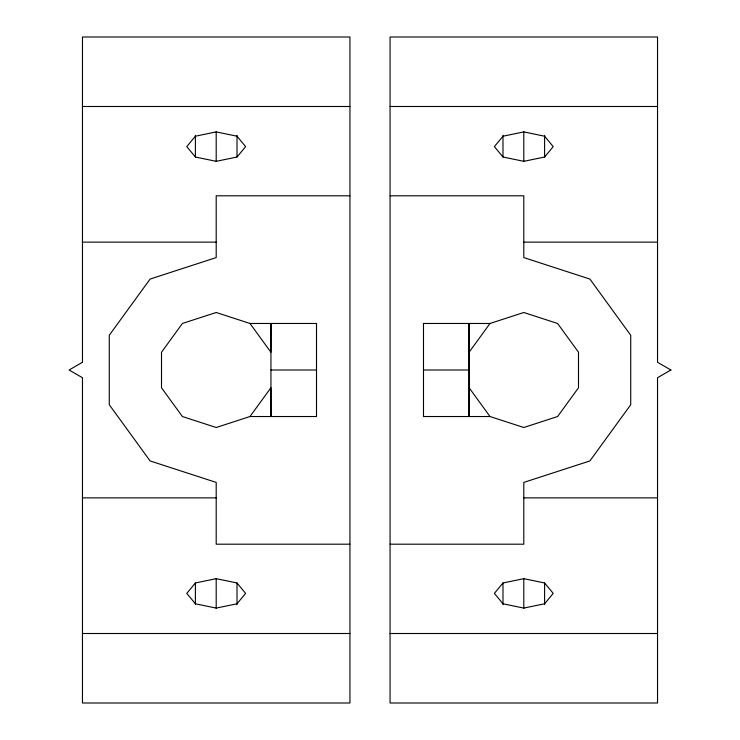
<?xml version="1.0" encoding="UTF-8"?>
<svg xmlns="http://www.w3.org/2000/svg" width="740" height="740" viewBox="0 0 740 740"><rect width="100%" height="100%" fill="white"/><g stroke="black" fill="none" stroke-linecap="round" stroke-linejoin="round"><path stroke-width="1.11" d="M469.105 387.769L469.058 416.528L469.058 323.473L469.105 387.769L490 416.528L523.8 427.507L557.599 416.528L578.495 387.769L578.495 352.231L557.599 323.473L523.8 312.493L490 323.473L423.493 323.473L423.493 416.528L490 416.528M250 416.528L270.896 387.769L270.942 416.528L270.942 323.473L270.896 352.231L250 323.473L216.2 312.493L182.401 323.473L161.505 352.231L161.505 387.769L182.401 416.528L216.2 427.507L250 416.528L316.507 416.528L316.507 323.473L250 323.473M469.105 352.231L490 323.473M237.004 157.019L245.625 146.613L237.004 136.215L216.2 131.905L195.397 136.215L186.776 146.613L195.397 157.019L216.2 161.329L237.004 157.019L237.004 135.374M544.603 157.019L553.224 146.613L544.603 136.215L523.8 131.905L502.997 136.215L494.376 146.613L502.997 157.019L523.8 161.329L544.603 157.019L544.603 135.374M195.397 582.981L186.776 593.388L195.397 603.785L216.2 608.095L237.004 603.785L245.625 593.388L237.004 582.981L216.2 578.671L195.397 582.981L195.397 604.626M502.997 582.981L494.376 593.388L502.997 603.785L523.8 608.095L544.603 603.785L553.224 593.388L544.603 582.981L523.8 578.671L502.997 582.981L502.997 604.626M82.464 106.495L349.937 106.495M390.063 106.495L657.536 106.495M349.937 195.804L216.2 195.804L216.2 257.585L150.118 279.054L109.279 335.257L109.279 404.743L150.118 460.946L216.2 482.415L216.2 544.196L349.937 544.196M390.063 195.804L523.8 195.804L523.8 257.585L589.882 279.054L630.721 335.257L630.721 404.743L589.882 460.946L523.8 482.415L523.8 544.196L390.063 544.196M82.464 242.137L216.2 242.137M523.8 242.137L657.536 242.137M270.942 370L316.507 370M423.493 370L469.058 370M82.464 497.863L216.2 497.863M523.8 497.863L657.536 497.863M82.464 633.505L349.937 633.505M390.063 633.505L657.536 633.505M544.603 582.981L544.603 604.626M523.8 131.711L523.8 161.329M523.8 578.671L523.8 608.289M502.997 135.374L502.997 157.019M237.004 582.981L237.004 604.626M216.2 131.711L216.2 161.329M216.2 578.671L216.2 608.289M195.397 135.374L195.397 157.019M82.464 362.276L69.088 370L82.464 377.724L82.464 703L349.937 703L349.937 37L82.464 37L82.464 362.276M670.912 370L657.536 377.724L657.536 703L390.063 703L390.063 37L657.536 37L657.536 362.276L670.912 370"/></g></svg>
